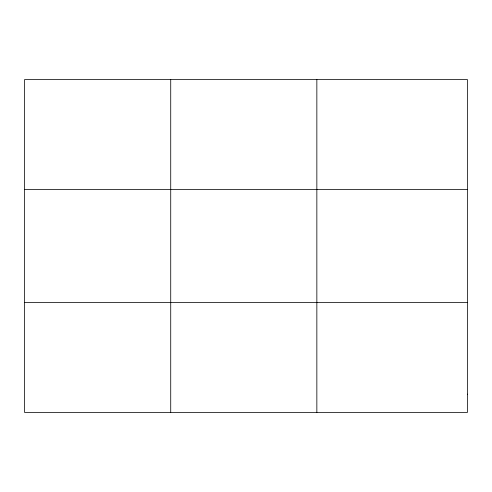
<?xml version="1.0" encoding="UTF-8"?>
<svg xmlns="http://www.w3.org/2000/svg" width="492" height="492" viewBox="0 0 492 492"><rect width="100%" height="100%" fill="white"/><g stroke="black" fill="none" stroke-linecap="round" stroke-linejoin="round"><path stroke-width="0.74" d="M170.724 412.462L170.724 79.538M316.848 412.462L316.848 79.538M24.6 189.402L467.4 189.402M24.6 302.598L467.4 302.598M467.4 394.154L467.4 412.462L24.6 412.462L24.6 79.538L467.4 79.538L467.4 394.154"/></g></svg>
